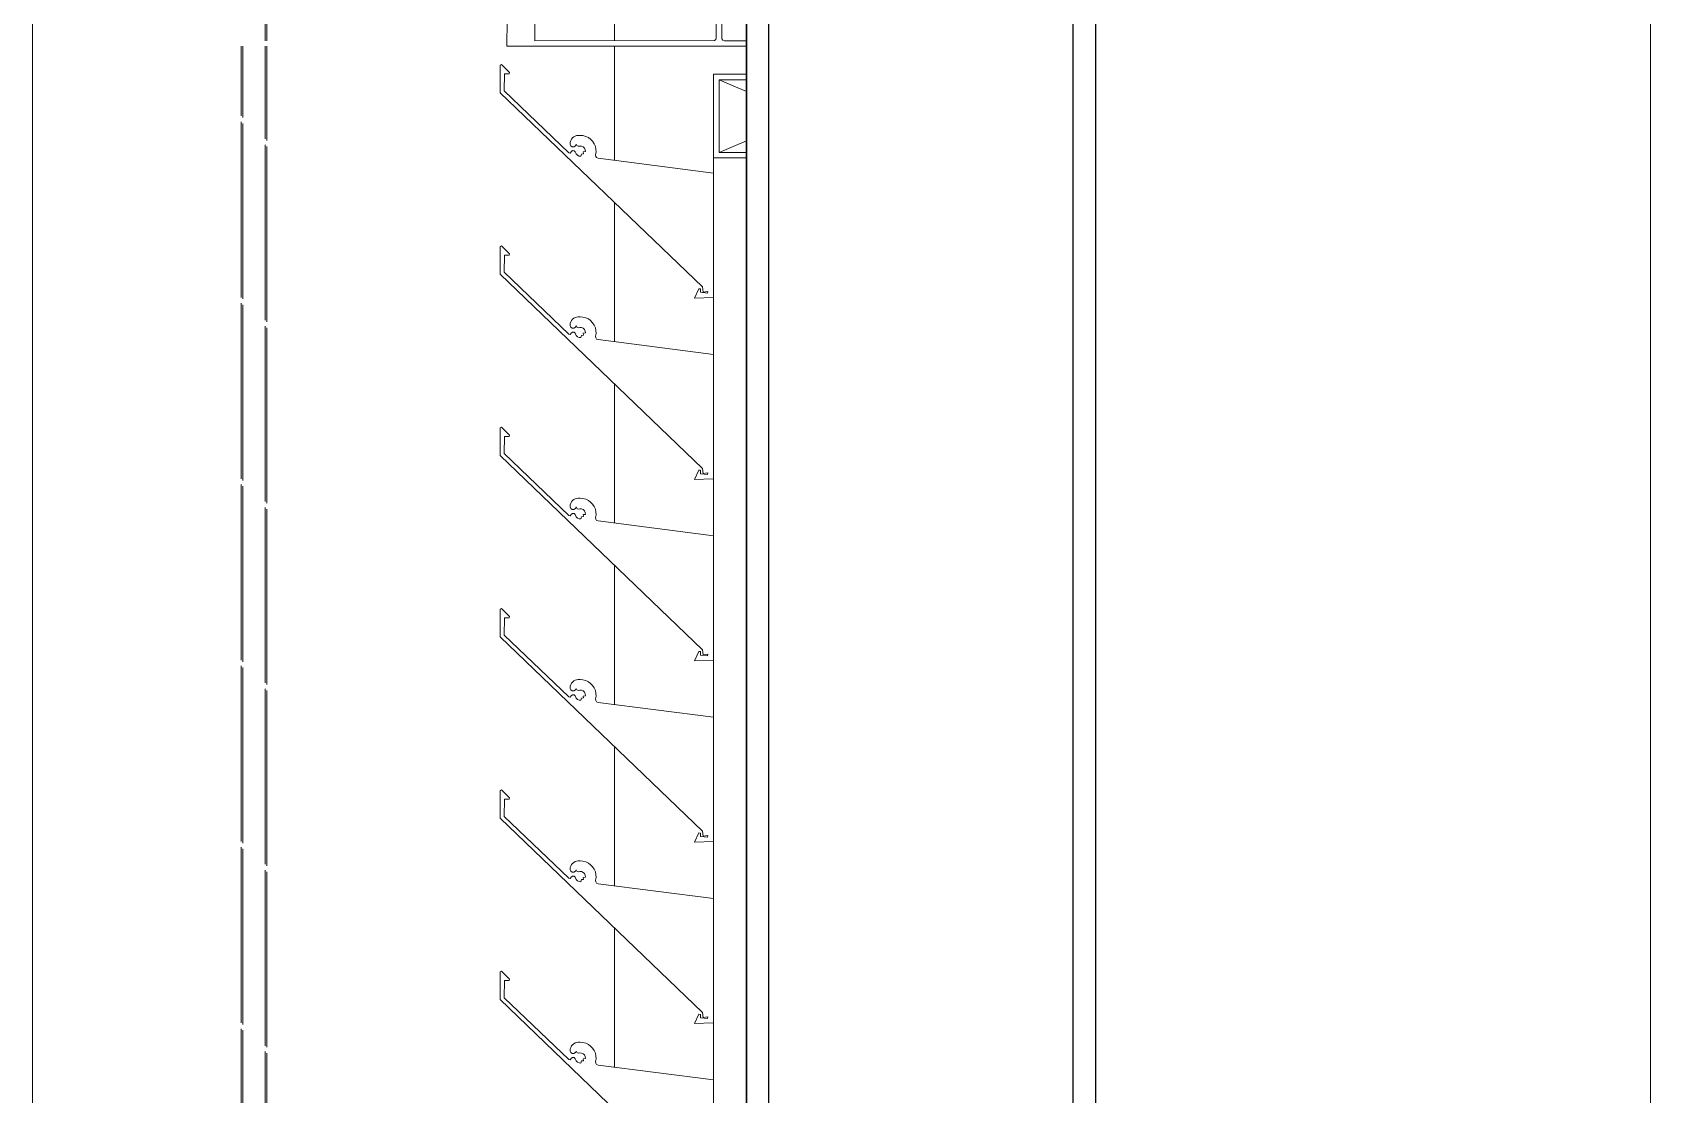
# Model space of a CAD drawing. Header units: millimetres. Extents: x -220592 to 404889, y -217665 to 38245.
# Drawn here: x 27510 to 28089, y -42545 to -42164 of the extents above; entities that cross this region are included whole.
import ezdxf

# ---------------------------------------------------------------- set-up
doc = ezdxf.new("R2010")
doc.units = ezdxf.units.MM
doc.set_wipeout_variables(frame=1)
doc.linetypes.add('XKITLINE00', pattern=[0])
for name, color, linetype in [('000 - 0_HIDE_OBJ_FRAMING_DEF_SUB_1', 7, 'Continuous'), ('000 - STRUCTURE_STEEL_FRAMING_SUB_COLOR_1', 7, 'Continuous'), ('000 - STRUCTURE_STEEL_FRAMING_SUB_COLOR_2', 7, 'Continuous'), ('000 - STRUCTURE_STEEL_FRAMING_WIPEOUT_', 7, 'Continuous')]:
    doc.layers.add(name, color=color, linetype=linetype)
doc.layers.add('Part', color=7, linetype='Continuous', lineweight=0)

# ---------------------------------------------------------------- blocks, each defined once
blk = doc.blocks.new('*A13720')
at = {"layer": 'Part', "color": 7, "linetype": 'XKITLINE00', "lineweight": 0}
for p, q in [((-172.663349, 93.176542), (-172.663349, 94.136204)), ((-171.163349, 87.188511), (-171.163349, 94.070764)), ((-172.663349, 92.747415), (-172.663349, 93.156204)), ((-172.663349, 92.097415), (-172.663349, 92.596167)), ((-172.663349, 91.447415), (-172.663349, 91.946167)), ((-172.663349, 90.797415), (-172.663349, 91.296167)), ((-172.663349, 90.147415), (-172.663349, 90.646167)), ((-172.663349, 89.497415), (-172.663349, 89.996167))]:
    blk.add_line(p, q, dxfattribs=at)
blk = doc.blocks.new('*A13744')
at = {"layer": 'Part', "color": 7, "linetype": 'XKITLINE00', "lineweight": 0}
for p, q in [((-173.068143, 89.841486), (-173.072824, 89.839018)), ((-173.039494, 89.812598), (-173.068143, 89.841486)), ((-173.072824, 89.839018), (-173.073377, 89.739867)), ((-173.058341, 89.746233), (-173.057999, 89.80758)), ((-173.057999, 89.80758), (-173.040579, 89.807677)), ((-173.040579, 89.807677), (-173.039494, 89.812598)), ((-173.073377, 89.739867), (-172.348255, 89.043621)), ((-172.827326, 89.524831), (-173.058341, 89.746233)), ((-172.822163, 89.562893), (-172.822659, 89.555123)), ((-172.822659, 89.555123), (-172.820019, 89.549649)), ((-172.820428, 89.568389), (-172.822163, 89.562893)), ((-172.817674, 89.573452), (-172.820428, 89.568389)), ((-172.814002, 89.577895), (-172.817674, 89.573452)), ((-172.809549, 89.581553), (-172.814002, 89.577895)), ((-172.804479, 89.584293), (-172.809549, 89.581553)), ((-172.798978, 89.586012), (-172.804479, 89.584293)), ((-172.803641, 89.549618), (-172.800699, 89.55509)), ((-172.800699, 89.55509), (-172.798669, 89.550109)), ((-172.79325, 89.586648), (-172.798978, 89.586012)), ((-172.798669, 89.550109), (-172.793858, 89.547702)), ((-172.786451, 89.586746), (-172.79325, 89.586648)), ((-172.776238, 89.585961), (-172.786451, 89.586746)), ((-172.766337, 89.583338), (-172.776238, 89.585961)), ((-172.757074, 89.578965), (-172.766337, 89.583338)), ((-172.748758, 89.572986), (-172.757074, 89.578965)), ((-172.741662, 89.5656), (-172.748758, 89.572986)), ((-172.736022, 89.55705), (-172.741662, 89.5656)), ((-172.732024, 89.54762), (-172.736022, 89.55705)), ((-172.822166, 89.523739), (-172.827326, 89.524831)), ((-172.818512, 89.528366), (-172.822166, 89.523739)), ((-172.820019, 89.549649), (-172.814875, 89.546412)), ((-172.814048, 89.53222), (-172.818512, 89.528366)), ((-172.814875, 89.546412), (-172.808797, 89.5464)), ((-172.808154, 89.532014), (-172.814048, 89.53222)), ((-172.808797, 89.5464), (-172.803641, 89.549618)), ((-172.803971, 89.527857), (-172.808154, 89.532014)), ((-172.800857, 89.520283), (-172.803971, 89.527857)), ((-172.79619, 89.515497), (-172.800857, 89.520283)), ((-172.790114, 89.512707), (-172.79619, 89.515497)), ((-172.793858, 89.547702), (-172.78794, 89.548607)), ((-172.783442, 89.512284), (-172.790114, 89.512707)), ((-172.78794, 89.548607), (-172.78144, 89.548263)), ((-172.78112, 89.519675), (-172.783442, 89.512284)), ((-172.78144, 89.548263), (-172.775472, 89.545665)), ((-172.773955, 89.520619), (-172.78112, 89.519675)), ((-172.775472, 89.545665), (-172.77079, 89.541143)), ((-172.767418, 89.528785), (-172.775124, 89.527679)), ((-172.775124, 89.527679), (-172.773955, 89.520619)), ((-172.77079, 89.541143), (-172.767988, 89.535269)), ((-172.767988, 89.535269), (-172.767418, 89.528785)), ((-172.729801, 89.537621), (-172.732024, 89.54762)), ((-172.730912, 89.517251), (-172.729426, 89.527385)), ((-172.730672, 89.511728), (-172.730912, 89.517251)), ((-172.727536, 89.507177), (-172.730672, 89.511728)), ((-172.729426, 89.527385), (-172.729801, 89.537621)), ((-172.722461, 89.504987), (-172.727536, 89.507177)), ((-172.308455, 89.451957), (-172.722461, 89.504987)), ((-172.308462, 89.006287), (-172.308455, 89.451957)), ((-172.360613, 89.037152), (-172.376148, 89.003665)), ((-172.35549, 89.03674), (-172.360613, 89.037152)), ((-172.355361, 89.024549), (-172.35549, 89.03674)), ((-172.348255, 89.043621), (-172.345358, 89.025078)), ((-172.345358, 89.025078), (-172.328342, 89.027982)), ((-172.328342, 89.027982), (-172.330378, 89.021409)), ((-172.376148, 89.003665), (-172.308462, 89.006287)), ((-172.355361, 89.024549), (-172.330378, 89.021409))]:
    blk.add_line(p, q, dxfattribs=at)
blk = doc.blocks.new('*A13745')
at = {"layer": 'Part', "color": 7, "linetype": 'XKITLINE00', "lineweight": 0}
for p, q in [((-173.072824, 90.489018), (-173.073377, 90.389867)), ((-173.068143, 90.491486), (-173.072824, 90.489018)), ((-173.039494, 90.462598), (-173.068143, 90.491486)), ((-173.058341, 90.396233), (-173.057999, 90.45758)), ((-173.057999, 90.45758), (-173.040579, 90.457677)), ((-173.040579, 90.457677), (-173.039494, 90.462598)), ((-173.073377, 90.389867), (-172.348255, 89.693621)), ((-172.827326, 90.174831), (-173.058341, 90.396233)), ((-172.822163, 90.212893), (-172.822659, 90.205123)), ((-172.822659, 90.205123), (-172.820019, 90.199649)), ((-172.820428, 90.218389), (-172.822163, 90.212893)), ((-172.817674, 90.223452), (-172.820428, 90.218389)), ((-172.820019, 90.199649), (-172.814875, 90.196412)), ((-172.814002, 90.227895), (-172.817674, 90.223452)), ((-172.814875, 90.196412), (-172.808797, 90.1964)), ((-172.809549, 90.231553), (-172.814002, 90.227895)), ((-172.804479, 90.234293), (-172.809549, 90.231553)), ((-172.808797, 90.1964), (-172.803641, 90.199618)), ((-172.798978, 90.236012), (-172.804479, 90.234293)), ((-172.803641, 90.199618), (-172.800699, 90.20509)), ((-172.800699, 90.20509), (-172.798669, 90.200109)), ((-172.79325, 90.236648), (-172.798978, 90.236012)), ((-172.798669, 90.200109), (-172.793858, 90.197702)), ((-172.793858, 90.197702), (-172.78794, 90.198607)), ((-172.786451, 90.236746), (-172.79325, 90.236648)), ((-172.78794, 90.198607), (-172.78144, 90.198263)), ((-172.776238, 90.235961), (-172.786451, 90.236746)), ((-172.78144, 90.198263), (-172.775472, 90.195665)), ((-172.766337, 90.233338), (-172.776238, 90.235961)), ((-172.775472, 90.195665), (-172.77079, 90.191143)), ((-172.77079, 90.191143), (-172.767988, 90.185269)), ((-172.757074, 90.228965), (-172.766337, 90.233338)), ((-172.748758, 90.222986), (-172.757074, 90.228965)), ((-172.741662, 90.2156), (-172.748758, 90.222986)), ((-172.736022, 90.20705), (-172.741662, 90.2156)), ((-172.732024, 90.19762), (-172.736022, 90.20705)), ((-172.729801, 90.187621), (-172.732024, 90.19762)), ((-172.822166, 90.173739), (-172.827326, 90.174831)), ((-172.818512, 90.178366), (-172.822166, 90.173739)), ((-172.814048, 90.18222), (-172.818512, 90.178366)), ((-172.808154, 90.182014), (-172.814048, 90.18222)), ((-172.803971, 90.177857), (-172.808154, 90.182014)), ((-172.800857, 90.170283), (-172.803971, 90.177857)), ((-172.79619, 90.165497), (-172.800857, 90.170283)), ((-172.790114, 90.162707), (-172.79619, 90.165497)), ((-172.783442, 90.162284), (-172.790114, 90.162707)), ((-172.78112, 90.169675), (-172.783442, 90.162284)), ((-172.773955, 90.170619), (-172.78112, 90.169675)), ((-172.767418, 90.178785), (-172.775124, 90.177679)), ((-172.775124, 90.177679), (-172.773955, 90.170619)), ((-172.767988, 90.185269), (-172.767418, 90.178785)), ((-172.730912, 90.167251), (-172.729426, 90.177385)), ((-172.730672, 90.161728), (-172.730912, 90.167251)), ((-172.727536, 90.157177), (-172.730672, 90.161728)), ((-172.729426, 90.177385), (-172.729801, 90.187621)), ((-172.722461, 90.154987), (-172.727536, 90.157177)), ((-172.308455, 90.101957), (-172.722461, 90.154987)), ((-172.308462, 89.656287), (-172.308455, 90.101957)), ((-172.360613, 89.687152), (-172.376148, 89.653665)), ((-172.35549, 89.68674), (-172.360613, 89.687152)), ((-172.355361, 89.674549), (-172.35549, 89.68674)), ((-172.355361, 89.674549), (-172.330378, 89.671409)), ((-172.348255, 89.693621), (-172.345358, 89.675078)), ((-172.345358, 89.675078), (-172.328342, 89.677982)), ((-172.328342, 89.677982), (-172.330378, 89.671409)), ((-172.376148, 89.653665), (-172.308462, 89.656287))]:
    blk.add_line(p, q, dxfattribs=at)
blk = doc.blocks.new('*A13746')
at = {"layer": 'Part', "color": 7, "linetype": 'XKITLINE00', "lineweight": 0}
for p, q in [((-173.072824, 91.139018), (-173.073377, 91.039867)), ((-173.068143, 91.141486), (-173.072824, 91.139018)), ((-173.039494, 91.112598), (-173.068143, 91.141486)), ((-173.058341, 91.046233), (-173.057999, 91.10758)), ((-173.057999, 91.10758), (-173.040579, 91.107677)), ((-173.040579, 91.107677), (-173.039494, 91.112598)), ((-173.073377, 91.039867), (-172.348255, 90.343621)), ((-172.827326, 90.824831), (-173.058341, 91.046233)), ((-172.804479, 90.884293), (-172.809549, 90.881553)), ((-172.798978, 90.886012), (-172.804479, 90.884293)), ((-172.79325, 90.886648), (-172.798978, 90.886012)), ((-172.786451, 90.886746), (-172.79325, 90.886648)), ((-172.776238, 90.885961), (-172.786451, 90.886746)), ((-172.766337, 90.883338), (-172.776238, 90.885961)), ((-172.822163, 90.862893), (-172.822659, 90.855123)), ((-172.822659, 90.855123), (-172.820019, 90.849649)), ((-172.818512, 90.828366), (-172.822166, 90.823739)), ((-172.820428, 90.868389), (-172.822163, 90.862893)), ((-172.817674, 90.873452), (-172.820428, 90.868389)), ((-172.820019, 90.849649), (-172.814875, 90.846412)), ((-172.814048, 90.83222), (-172.818512, 90.828366)), ((-172.814002, 90.877895), (-172.817674, 90.873452)), ((-172.814875, 90.846412), (-172.808797, 90.8464)), ((-172.808154, 90.832014), (-172.814048, 90.83222)), ((-172.809549, 90.881553), (-172.814002, 90.877895)), ((-172.808797, 90.8464), (-172.803641, 90.849618)), ((-172.803971, 90.827857), (-172.808154, 90.832014)), ((-172.800857, 90.820283), (-172.803971, 90.827857)), ((-172.803641, 90.849618), (-172.800699, 90.85509)), ((-172.800699, 90.85509), (-172.798669, 90.850109)), ((-172.798669, 90.850109), (-172.793858, 90.847702)), ((-172.793858, 90.847702), (-172.78794, 90.848607)), ((-172.78794, 90.848607), (-172.78144, 90.848263)), ((-172.78144, 90.848263), (-172.775472, 90.845665)), ((-172.775472, 90.845665), (-172.77079, 90.841143)), ((-172.767418, 90.828785), (-172.775124, 90.827679)), ((-172.775124, 90.827679), (-172.773955, 90.820619)), ((-172.77079, 90.841143), (-172.767988, 90.835269)), ((-172.767988, 90.835269), (-172.767418, 90.828785)), ((-172.757074, 90.878965), (-172.766337, 90.883338)), ((-172.748758, 90.872986), (-172.757074, 90.878965)), ((-172.741662, 90.8656), (-172.748758, 90.872986)), ((-172.736022, 90.85705), (-172.741662, 90.8656)), ((-172.732024, 90.84762), (-172.736022, 90.85705)), ((-172.729801, 90.837621), (-172.732024, 90.84762)), ((-172.730912, 90.817251), (-172.729426, 90.827385)), ((-172.729426, 90.827385), (-172.729801, 90.837621)), ((-172.822166, 90.823739), (-172.827326, 90.824831)), ((-172.79619, 90.815497), (-172.800857, 90.820283)), ((-172.790114, 90.812707), (-172.79619, 90.815497)), ((-172.783442, 90.812284), (-172.790114, 90.812707)), ((-172.78112, 90.819675), (-172.783442, 90.812284)), ((-172.773955, 90.820619), (-172.78112, 90.819675)), ((-172.730672, 90.811728), (-172.730912, 90.817251)), ((-172.727536, 90.807177), (-172.730672, 90.811728)), ((-172.722461, 90.804987), (-172.727536, 90.807177)), ((-172.308455, 90.751957), (-172.722461, 90.804987)), ((-172.308462, 90.306287), (-172.308455, 90.751957)), ((-172.360613, 90.337152), (-172.376148, 90.303665)), ((-172.376148, 90.303665), (-172.308462, 90.306287)), ((-172.35549, 90.33674), (-172.360613, 90.337152)), ((-172.355361, 90.324549), (-172.35549, 90.33674)), ((-172.355361, 90.324549), (-172.330378, 90.321409)), ((-172.348255, 90.343621), (-172.345358, 90.325078)), ((-172.345358, 90.325078), (-172.328342, 90.327982)), ((-172.328342, 90.327982), (-172.330378, 90.321409))]:
    blk.add_line(p, q, dxfattribs=at)
blk = doc.blocks.new('*A13747')
at = {"layer": 'Part', "color": 7, "linetype": 'XKITLINE00', "lineweight": 0}
for p, q in [((-173.072824, 91.789018), (-173.073377, 91.689867)), ((-173.068143, 91.791486), (-173.072824, 91.789018)), ((-173.039494, 91.762598), (-173.068143, 91.791486)), ((-173.058341, 91.696233), (-173.057999, 91.75758)), ((-173.057999, 91.75758), (-173.040579, 91.757677)), ((-173.040579, 91.757677), (-173.039494, 91.762598)), ((-172.827326, 91.474831), (-173.058341, 91.696233)), ((-173.073377, 91.689867), (-172.348255, 90.993621)), ((-172.817674, 91.523452), (-172.820428, 91.518389)), ((-172.814002, 91.527895), (-172.817674, 91.523452)), ((-172.809549, 91.531553), (-172.814002, 91.527895)), ((-172.804479, 91.534293), (-172.809549, 91.531553)), ((-172.798978, 91.536012), (-172.804479, 91.534293)), ((-172.79325, 91.536648), (-172.798978, 91.536012)), ((-172.786451, 91.536746), (-172.79325, 91.536648)), ((-172.776238, 91.535961), (-172.786451, 91.536746)), ((-172.766337, 91.533338), (-172.776238, 91.535961)), ((-172.757074, 91.528965), (-172.766337, 91.533338)), ((-172.748758, 91.522986), (-172.757074, 91.528965)), ((-172.741662, 91.5156), (-172.748758, 91.522986)), ((-172.822166, 91.473739), (-172.827326, 91.474831)), ((-172.822163, 91.512893), (-172.822659, 91.505123)), ((-172.822659, 91.505123), (-172.820019, 91.499649)), ((-172.818512, 91.478366), (-172.822166, 91.473739)), ((-172.820428, 91.518389), (-172.822163, 91.512893)), ((-172.820019, 91.499649), (-172.814875, 91.496412)), ((-172.814048, 91.48222), (-172.818512, 91.478366)), ((-172.814875, 91.496412), (-172.808797, 91.4964)), ((-172.808154, 91.482014), (-172.814048, 91.48222)), ((-172.808797, 91.4964), (-172.803641, 91.499618)), ((-172.803971, 91.477857), (-172.808154, 91.482014)), ((-172.800857, 91.470283), (-172.803971, 91.477857)), ((-172.803641, 91.499618), (-172.800699, 91.50509)), ((-172.79619, 91.465497), (-172.800857, 91.470283)), ((-172.800699, 91.50509), (-172.798669, 91.500109)), ((-172.798669, 91.500109), (-172.793858, 91.497702)), ((-172.790114, 91.462707), (-172.79619, 91.465497)), ((-172.793858, 91.497702), (-172.78794, 91.498607)), ((-172.78794, 91.498607), (-172.78144, 91.498263)), ((-172.78112, 91.469675), (-172.783442, 91.462284)), ((-172.78144, 91.498263), (-172.775472, 91.495665)), ((-172.773955, 91.470619), (-172.78112, 91.469675)), ((-172.775472, 91.495665), (-172.77079, 91.491143)), ((-172.767418, 91.478785), (-172.775124, 91.477679)), ((-172.775124, 91.477679), (-172.773955, 91.470619)), ((-172.77079, 91.491143), (-172.767988, 91.485269)), ((-172.767988, 91.485269), (-172.767418, 91.478785)), ((-172.736022, 91.50705), (-172.741662, 91.5156)), ((-172.732024, 91.49762), (-172.736022, 91.50705)), ((-172.729801, 91.487621), (-172.732024, 91.49762)), ((-172.730912, 91.467251), (-172.729426, 91.477385)), ((-172.730672, 91.461728), (-172.730912, 91.467251)), ((-172.729426, 91.477385), (-172.729801, 91.487621)), ((-172.783442, 91.462284), (-172.790114, 91.462707)), ((-172.727536, 91.457177), (-172.730672, 91.461728)), ((-172.722461, 91.454987), (-172.727536, 91.457177)), ((-172.308455, 91.401957), (-172.722461, 91.454987)), ((-172.308462, 90.956287), (-172.308455, 91.401957)), ((-172.360613, 90.987152), (-172.376148, 90.953665)), ((-172.376148, 90.953665), (-172.308462, 90.956287)), ((-172.35549, 90.98674), (-172.360613, 90.987152)), ((-172.355361, 90.974549), (-172.35549, 90.98674)), ((-172.355361, 90.974549), (-172.330378, 90.971409)), ((-172.348255, 90.993621), (-172.345358, 90.975078)), ((-172.345358, 90.975078), (-172.328342, 90.977982)), ((-172.328342, 90.977982), (-172.330378, 90.971409))]:
    blk.add_line(p, q, dxfattribs=at)
blk = doc.blocks.new('*A13748')
at = {"layer": 'Part', "color": 7, "linetype": 'XKITLINE00', "lineweight": 0}
for p, q in [((-173.072824, 92.439018), (-173.073377, 92.339867)), ((-173.068143, 92.441486), (-173.072824, 92.439018)), ((-173.039494, 92.412598), (-173.068143, 92.441486)), ((-173.058341, 92.346233), (-173.057999, 92.40758)), ((-173.057999, 92.40758), (-173.040579, 92.407677)), ((-173.040579, 92.407677), (-173.039494, 92.412598)), ((-173.073377, 92.339867), (-172.348255, 91.643621)), ((-172.827326, 92.124831), (-173.058341, 92.346233)), ((-172.822163, 92.162893), (-172.822659, 92.155123)), ((-172.820428, 92.168389), (-172.822163, 92.162893)), ((-172.817674, 92.173452), (-172.820428, 92.168389)), ((-172.814002, 92.177895), (-172.817674, 92.173452)), ((-172.809549, 92.181553), (-172.814002, 92.177895)), ((-172.804479, 92.184293), (-172.809549, 92.181553)), ((-172.798978, 92.186012), (-172.804479, 92.184293)), ((-172.79325, 92.186648), (-172.798978, 92.186012)), ((-172.786451, 92.186746), (-172.79325, 92.186648)), ((-172.776238, 92.185961), (-172.786451, 92.186746)), ((-172.766337, 92.183338), (-172.776238, 92.185961)), ((-172.757074, 92.178965), (-172.766337, 92.183338)), ((-172.748758, 92.172986), (-172.757074, 92.178965)), ((-172.741662, 92.1656), (-172.748758, 92.172986)), ((-172.736022, 92.15705), (-172.741662, 92.1656)), ((-172.822166, 92.123739), (-172.827326, 92.124831)), ((-172.822659, 92.155123), (-172.820019, 92.149649)), ((-172.818512, 92.128366), (-172.822166, 92.123739)), ((-172.820019, 92.149649), (-172.814875, 92.146412)), ((-172.814048, 92.13222), (-172.818512, 92.128366)), ((-172.814875, 92.146412), (-172.808797, 92.1464)), ((-172.808154, 92.132014), (-172.814048, 92.13222)), ((-172.808797, 92.1464), (-172.803641, 92.149618)), ((-172.803971, 92.127857), (-172.808154, 92.132014)), ((-172.800857, 92.120283), (-172.803971, 92.127857)), ((-172.803641, 92.149618), (-172.800699, 92.15509)), ((-172.79619, 92.115497), (-172.800857, 92.120283)), ((-172.800699, 92.15509), (-172.798669, 92.150109)), ((-172.798669, 92.150109), (-172.793858, 92.147702)), ((-172.790114, 92.112707), (-172.79619, 92.115497)), ((-172.793858, 92.147702), (-172.78794, 92.148607)), ((-172.783442, 92.112284), (-172.790114, 92.112707)), ((-172.78794, 92.148607), (-172.78144, 92.148263)), ((-172.78112, 92.119675), (-172.783442, 92.112284)), ((-172.78144, 92.148263), (-172.775472, 92.145665)), ((-172.773955, 92.120619), (-172.78112, 92.119675)), ((-172.775472, 92.145665), (-172.77079, 92.141143)), ((-172.767418, 92.128785), (-172.775124, 92.127679)), ((-172.775124, 92.127679), (-172.773955, 92.120619)), ((-172.77079, 92.141143), (-172.767988, 92.135269)), ((-172.767988, 92.135269), (-172.767418, 92.128785)), ((-172.732024, 92.14762), (-172.736022, 92.15705)), ((-172.729801, 92.137621), (-172.732024, 92.14762)), ((-172.730912, 92.117251), (-172.729426, 92.127385)), ((-172.730672, 92.111728), (-172.730912, 92.117251)), ((-172.727536, 92.107177), (-172.730672, 92.111728)), ((-172.729426, 92.127385), (-172.729801, 92.137621)), ((-172.722461, 92.104987), (-172.727536, 92.107177)), ((-172.308455, 92.051957), (-172.722461, 92.104987)), ((-172.308462, 91.606287), (-172.308455, 92.051957)), ((-172.348255, 91.643621), (-172.345358, 91.625078)), ((-172.360613, 91.637152), (-172.376148, 91.603665)), ((-172.376148, 91.603665), (-172.308462, 91.606287)), ((-172.35549, 91.63674), (-172.360613, 91.637152)), ((-172.355361, 91.624549), (-172.35549, 91.63674)), ((-172.355361, 91.624549), (-172.330378, 91.621409)), ((-172.345358, 91.625078), (-172.328342, 91.627982)), ((-172.328342, 91.627982), (-172.330378, 91.621409))]:
    blk.add_line(p, q, dxfattribs=at)
blk = doc.blocks.new('*A13749')
at = {"layer": 'Part', "color": 7, "linetype": 'XKITLINE00', "lineweight": 0}
for p, q in [((-173.072824, 93.089018), (-173.073377, 92.989867)), ((-173.068143, 93.091486), (-173.072824, 93.089018)), ((-173.039494, 93.062598), (-173.068143, 93.091486)), ((-173.058341, 92.996233), (-173.057999, 93.05758)), ((-173.057999, 93.05758), (-173.040579, 93.057677)), ((-173.040579, 93.057677), (-173.039494, 93.062598)), ((-173.073377, 92.989867), (-172.348255, 92.293621)), ((-172.827326, 92.774831), (-173.058341, 92.996233)), ((-172.822163, 92.812893), (-172.822659, 92.805123)), ((-172.822659, 92.805123), (-172.820019, 92.799649)), ((-172.820428, 92.818389), (-172.822163, 92.812893)), ((-172.817674, 92.823452), (-172.820428, 92.818389)), ((-172.820019, 92.799649), (-172.814875, 92.796412)), ((-172.814002, 92.827895), (-172.817674, 92.823452)), ((-172.809549, 92.831553), (-172.814002, 92.827895)), ((-172.804479, 92.834293), (-172.809549, 92.831553)), ((-172.808797, 92.7964), (-172.803641, 92.799618)), ((-172.798978, 92.836012), (-172.804479, 92.834293)), ((-172.803641, 92.799618), (-172.800699, 92.80509)), ((-172.800699, 92.80509), (-172.798669, 92.800109)), ((-172.79325, 92.836648), (-172.798978, 92.836012)), ((-172.798669, 92.800109), (-172.793858, 92.797702)), ((-172.793858, 92.797702), (-172.78794, 92.798607)), ((-172.786451, 92.836746), (-172.79325, 92.836648)), ((-172.78794, 92.798607), (-172.78144, 92.798263)), ((-172.776238, 92.835961), (-172.786451, 92.836746)), ((-172.78144, 92.798263), (-172.775472, 92.795665)), ((-172.766337, 92.833338), (-172.776238, 92.835961)), ((-172.757074, 92.828965), (-172.766337, 92.833338)), ((-172.748758, 92.822986), (-172.757074, 92.828965)), ((-172.741662, 92.8156), (-172.748758, 92.822986)), ((-172.736022, 92.80705), (-172.741662, 92.8156)), ((-172.732024, 92.79762), (-172.736022, 92.80705)), ((-172.822166, 92.773739), (-172.827326, 92.774831)), ((-172.818512, 92.778366), (-172.822166, 92.773739)), ((-172.814048, 92.78222), (-172.818512, 92.778366)), ((-172.814875, 92.796412), (-172.808797, 92.7964)), ((-172.808154, 92.782014), (-172.814048, 92.78222)), ((-172.803971, 92.777857), (-172.808154, 92.782014)), ((-172.800857, 92.770283), (-172.803971, 92.777857)), ((-172.79619, 92.765497), (-172.800857, 92.770283)), ((-172.790114, 92.762707), (-172.79619, 92.765497)), ((-172.783442, 92.762284), (-172.790114, 92.762707)), ((-172.78112, 92.769675), (-172.783442, 92.762284)), ((-172.773955, 92.770619), (-172.78112, 92.769675)), ((-172.775472, 92.795665), (-172.77079, 92.791143)), ((-172.767418, 92.778785), (-172.775124, 92.777679)), ((-172.775124, 92.777679), (-172.773955, 92.770619)), ((-172.77079, 92.791143), (-172.767988, 92.785269)), ((-172.767988, 92.785269), (-172.767418, 92.778785)), ((-172.729801, 92.787621), (-172.732024, 92.79762)), ((-172.730912, 92.767251), (-172.729426, 92.777385)), ((-172.730672, 92.761728), (-172.730912, 92.767251)), ((-172.727536, 92.757177), (-172.730672, 92.761728)), ((-172.729426, 92.777385), (-172.729801, 92.787621)), ((-172.722461, 92.754987), (-172.727536, 92.757177)), ((-172.308455, 92.701957), (-172.722461, 92.754987)), ((-172.308462, 92.256287), (-172.308455, 92.701957)), ((-172.360613, 92.287152), (-172.376148, 92.253665)), ((-172.35549, 92.28674), (-172.360613, 92.287152)), ((-172.355361, 92.274549), (-172.35549, 92.28674)), ((-172.348255, 92.293621), (-172.345358, 92.275078)), ((-172.345358, 92.275078), (-172.328342, 92.277982)), ((-172.328342, 92.277982), (-172.330378, 92.271409)), ((-172.376148, 92.253665), (-172.308462, 92.256287)), ((-172.355361, 92.274549), (-172.330378, 92.271409))]:
    blk.add_line(p, q, dxfattribs=at)
blk = doc.blocks.new('*A13750')
at = {"layer": 'Part', "color": 7, "linetype": 'XKITLINE00', "lineweight": 0}
for p, q in [((-172.308652, 92.756161), (-172.308652, 93.056161)), ((-171.658652, 93.056161), (-172.308652, 93.056161)), ((-172.288652, 92.776161), (-171.678652, 93.036161)), ((-172.288652, 93.036161), (-171.678652, 92.776161)), ((-172.288652, 92.776161), (-172.288652, 93.036161)), ((-172.288652, 93.036161), (-171.678652, 93.036161)), ((-171.678652, 93.036161), (-171.678652, 92.776161)), ((-171.658652, 92.756161), (-171.658652, 93.056161)), ((-172.308652, 92.756161), (-171.658652, 92.756161)), ((-171.678652, 92.776161), (-172.288652, 92.776161))]:
    blk.add_line(p, q, dxfattribs=at)
blk = doc.blocks.new('*A13752')
at = {"layer": 'Part', "color": 7, "linetype": 'XKITLINE00', "lineweight": 0}
for p, q in [((-171.639199, 94.406383), (-171.659199, 94.40638)), ((-171.659199, 94.40638), (-171.659155, 94.15638)), ((-171.639914, 94.142556), (-171.639199, 94.406383)), ((-171.659155, 94.15638), (-173.049155, 94.156137)), ((-173.049155, 94.156137), (-173.049139, 94.066137)), ((-172.9499, 94.062328), (-172.949152, 94.136155)), ((-172.949152, 94.136155), (-172.309152, 94.136266)), ((-172.309152, 94.136266), (-172.303596, 94.134582)), ((-172.303596, 94.134582), (-172.299912, 94.130095)), ((-172.27915, 94.126272), (-172.277465, 94.131828)), ((-172.277465, 94.131828), (-172.272978, 94.135511)), ((-172.272978, 94.135511), (-171.649152, 94.136381)), ((-171.649152, 94.136381), (-171.643596, 94.138068)), ((-171.643596, 94.138068), (-171.639914, 94.142556)), ((-172.299912, 94.130095), (-172.298986, 93.186268)), ((-172.278986, 93.186272), (-172.27915, 94.126272)), ((-173.049139, 94.066137), (-173.047453, 94.060582)), ((-173.047453, 94.060582), (-173.042965, 94.056899)), ((-173.042965, 94.056899), (-172.959138, 94.056153)), ((-172.959138, 94.056153), (-172.953582, 94.057839)), ((-172.953582, 94.057839), (-172.9499, 94.062328)), ((-173.048236, 93.249964), (-173.04898, 93.156137)), ((-173.044553, 93.254453), (-173.048236, 93.249964)), ((-173.038998, 93.256139), (-173.044553, 93.254453)), ((-172.955171, 93.255392), (-173.038998, 93.256139)), ((-172.950682, 93.25171), (-172.955171, 93.255392)), ((-172.948996, 93.246155), (-172.950682, 93.25171)), ((-172.948984, 93.176155), (-172.948996, 93.246155)), ((-173.04898, 93.156137), (-171.658981, 93.15638)), ((-172.305157, 93.177028), (-172.948984, 93.176155)), ((-172.30067, 93.180712), (-172.305157, 93.177028)), ((-172.298986, 93.186268), (-172.30067, 93.180712)), ((-172.278224, 93.182445), (-172.278986, 93.186272)), ((-172.27454, 93.177958), (-172.278224, 93.182445)), ((-172.268984, 93.176273), (-172.27454, 93.177958)), ((-171.645157, 93.175621), (-172.268984, 93.176273)), ((-171.658981, 93.15638), (-171.658937, 92.90638)), ((-171.640669, 93.171939), (-171.645157, 93.175621)), ((-171.638982, 93.166383), (-171.640669, 93.171939)), ((-171.638937, 92.906383), (-171.638982, 93.166383)), ((-171.658937, 92.90638), (-171.638937, 92.906383))]:
    blk.add_line(p, q, dxfattribs=at)
blk = doc.blocks.new('*A13753')
at = {"layer": 'Part', "color": 7, "linetype": 'XKITLINE00', "lineweight": 0}
for p, q in [((-172.308652, 92.701982), (-172.308652, 92.756161)), ((-171.658652, 79.556275), (-171.658652, 92.756161)), ((-172.308652, 92.051982), (-172.308652, 92.256279)), ((-172.308652, 91.401982), (-172.308652, 91.606279)), ((-172.308652, 90.751982), (-172.308652, 90.956279)), ((-172.308652, 90.101982), (-172.308652, 90.306279)), ((-172.308652, 89.451982), (-172.308652, 89.656279))]:
    blk.add_line(p, q, dxfattribs=at)
blk = doc.blocks.new('*A13531')
at = {"layer": '000 - 0_HIDE_OBJ_FRAMING_DEF_SUB_1', "color": 7, "linetype": 'XKITLINE00', "lineweight": 0}
for p, q in [((-170.913334, 67.570805), (-170.913334, 99.680387)), ((-167.913334, 70.570805), (-167.913334, 99.420018))]:
    blk.add_line(p, q, dxfattribs=at)
blk = doc.blocks.new('*A13544')
at = {"layer": '000 - 0_HIDE_OBJ_FRAMING_DEF_SUB_1', "color": 7, "linetype": 'XKITLINE00', "lineweight": 0}
for p, q in [((-173.713199, 87.288511), (-173.713199, 100.088511)), ((-172.87913, 93.176249), (-172.87913, 94.136167)), ((-172.873025, 93.176258), (-172.873025, 94.136168)), ((-172.964598, 92.906391), (-172.964598, 93.156152)), ((-172.958493, 92.90054), (-172.958493, 93.156153)), ((-172.87913, 92.824479), (-172.87913, 93.156167)), ((-172.873025, 92.818628), (-172.873025, 93.156168)), ((-172.964598, 92.256391), (-172.964598, 92.88542)), ((-172.958493, 92.25054), (-172.958493, 92.879558)), ((-172.87913, 92.174479), (-172.87913, 92.803355)), ((-172.873025, 92.168628), (-172.873025, 92.797493)), ((-172.964598, 91.606391), (-172.964598, 92.23542)), ((-172.958493, 91.60054), (-172.958493, 92.229558)), ((-172.87913, 91.524479), (-172.87913, 92.153355)), ((-172.873025, 91.518628), (-172.873025, 92.147493)), ((-172.964598, 90.956391), (-172.964598, 91.58542)), ((-172.958493, 90.95054), (-172.958493, 91.579558)), ((-172.87913, 90.874479), (-172.87913, 91.503355)), ((-172.873025, 90.868628), (-172.873025, 91.497493)), ((-172.964598, 90.306391), (-172.964598, 90.93542)), ((-172.958493, 90.30054), (-172.958493, 90.929558)), ((-172.87913, 90.224479), (-172.87913, 90.853355)), ((-172.873025, 90.218628), (-172.873025, 90.847493)), ((-172.964598, 89.656391), (-172.964598, 90.28542)), ((-172.958493, 89.65054), (-172.958493, 90.279558)), ((-172.87913, 89.574479), (-172.87913, 90.203355)), ((-172.873025, 89.568628), (-172.873025, 90.197493)), ((-172.964598, 89.006391), (-172.964598, 89.63542)), ((-172.958493, 89.00054), (-172.958493, 89.629558)), ((-172.87913, 88.924479), (-172.87913, 89.553355)), ((-172.873025, 88.918628), (-172.873025, 89.547493))]:
    blk.add_line(p, q, dxfattribs=at)
blk = doc.blocks.new('W-1-PP18-ST_20260402-011103_LOWER_PL')
at = {"layer": '000 - 0_HIDE_OBJ_FRAMING_DEF_SUB_1', "color": 7, "lineweight": 0, "xscale": 100, "yscale": 100, "zscale": 100}
for name in ['*A13531', '*A13544']:
    blk.add_blockref(name, (17759.3349, -35779.0805), dxfattribs=at)
blk = doc.blocks.new('*U17510')
at = {"color": 7}
blk.add_wipeout([(0, 0), (0, 125), (3075, 125), (3075, 0)], dxfattribs=at).dxf.layer = '000 - STRUCTURE_STEEL_FRAMING_WIPEOUT_'
at = {"layer": '000 - STRUCTURE_STEEL_FRAMING_SUB_COLOR_1', "color": 7}
for points in [[(0, 125), (0, 117), (3075, 117), (3075, 125)], [(0, 0), (0, 8), (3075, 8), (3075, 0)]]:
    blk.add_lwpolyline(points, close=True, dxfattribs=at)
at = {"layer": '000 - STRUCTURE_STEEL_FRAMING_SUB_COLOR_2', "color": 7}
blk.add_lwpolyline([(0, 0), (0, 125), (3075, 125), (3075, 0)], close=True, dxfattribs=at)
blk = doc.blocks.new('W-1-PP18-ST_20260402-014810LOPL_MAIN_ST')
at = {"color": 7, "rotation": 90}
blk.add_blockref('*U17510', (769, -28922), dxfattribs=at)

msp = doc.modelspace()

# ---------------------------------------------------------------- block references
at = {"color": 7, "lineweight": 0, "xscale": 100, "yscale": 100, "zscale": 100}
for name in ['*A13720', '*A13752', '*A13749', '*A13750', '*A13753', '*A13748', '*A13747', '*A13746', '*A13745', '*A13744']:
    msp.add_blockref(name, (44984.4833, -51484.8507), dxfattribs=at)

# ---------------------------------------------------------------- next in the draw order: block references
at = {"layer": 'Defpoints', "color": 7}
msp.add_blockref('W-1-PP18-ST_20260402-011103_LOWER_PL', (27121.4984, -15705.7702), dxfattribs=at)

# ---------------------------------------------------------------- next in the draw order: block references
msp.add_blockref('W-1-PP18-ST_20260402-014810LOPL_MAIN_ST', (27121.4984, -15705.7702), dxfattribs=at)

doc.saveas('drawing.dxf')
